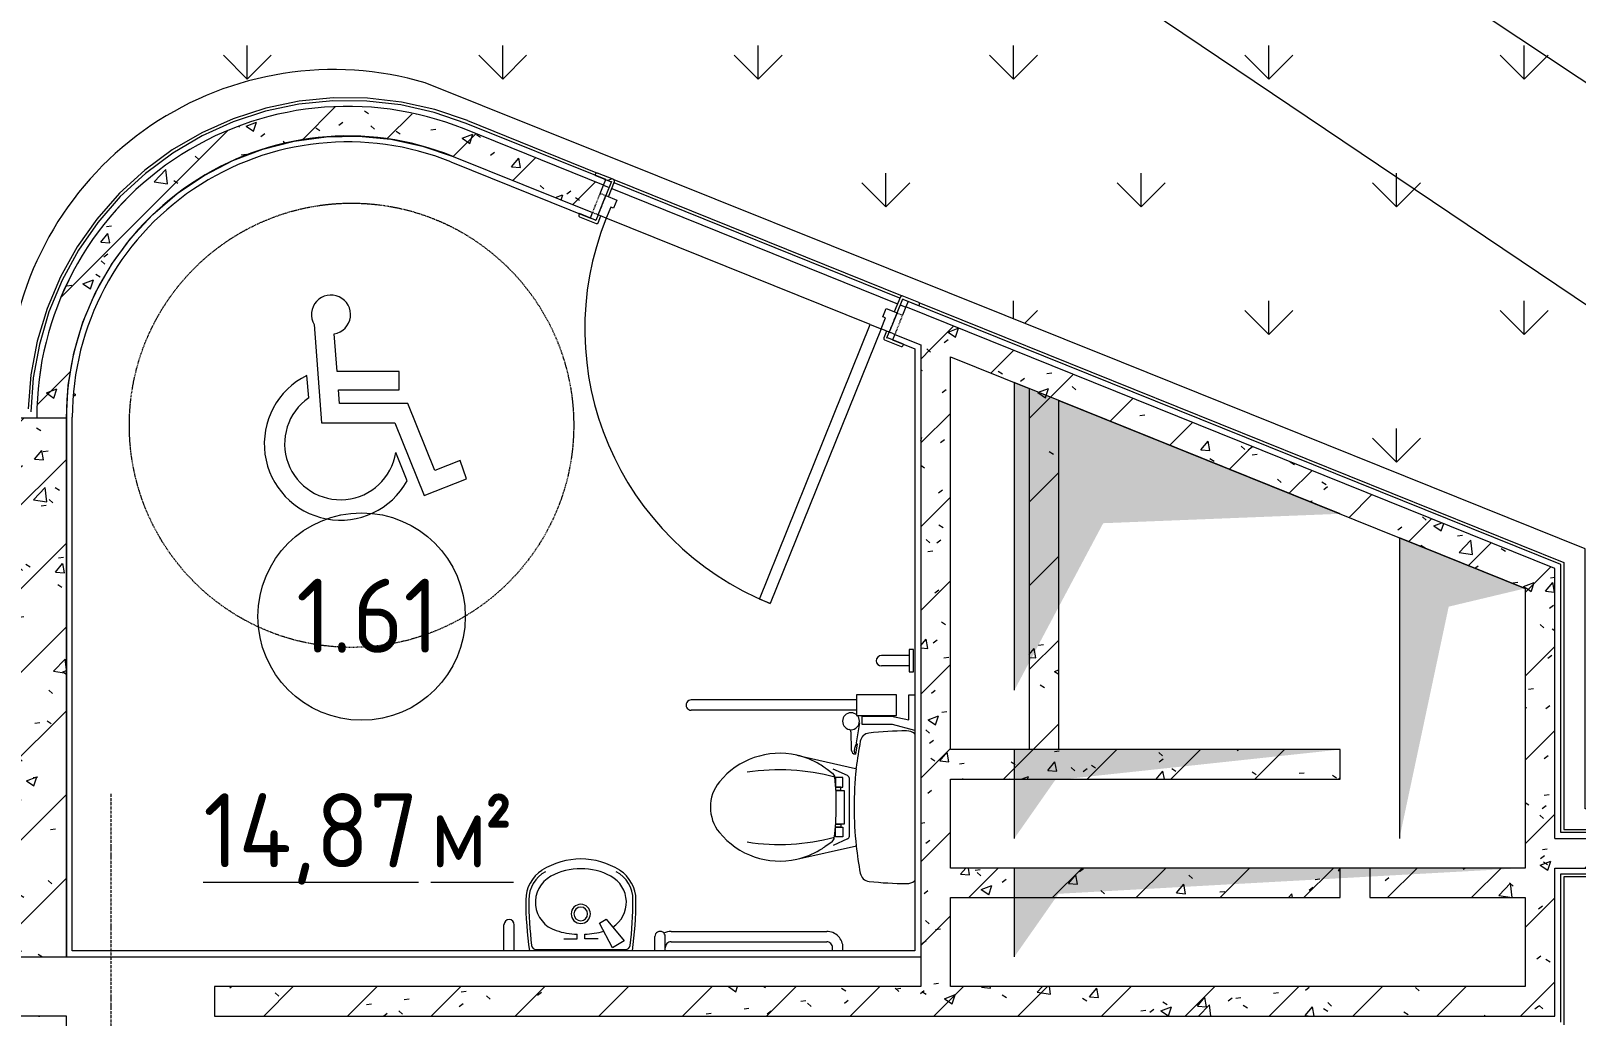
# Model space of a CAD drawing. Header units: millimetres. Extents: x -584918 to 2941280, y 3000189 to 4229862.
# Drawn here: x 197612 to 202829, y 3658131 to 3661457 of the extents above; entities that cross this region are included whole.
import ezdxf

# ---------------------------------------------------------------- set-up
doc = ezdxf.new("R2010")
doc.units = ezdxf.units.MM
for name, pattern in [('ASVP_Невидимые', [5, 3, -2]), ('ASVP_Осевая', [14, 10, -2, 0, -2]), ('ASVP_Штриховая_ш3 п1_5', [4.5, 3, -1.5])]:
    doc.linetypes.add(name, pattern=pattern)
for name, color, linetype, lineweight in [('Генплан', 7, 'Continuous', 0), ('Двери', 7, 'Continuous', 0), ('Линии', 7, 'Continuous', 0), ('Марки помещений', 7, 'Continuous', 0), ('Обобщенные модели', 7, 'Continuous', 0), ('Перекрытие', 7, 'Continuous', 0), ('Сантехника', 7, 'Continuous', 0), ('Стены внутренние', 7, 'Continuous', 0), ('Стены несущие', 7, 'Continuous', 0), ('Стены отделка', 7, 'Continuous', 0), ('Узлы', 7, 'Continuous', 0), ('экспертиза ДУ', 1, 'Continuous', 0), ('экспертиза условные обозначения', 1, 'Continuous', 0)]:
    doc.layers.add(name, color=color, linetype=linetype, lineweight=lineweight)
doc.styles.add('GOST Common_2', font='', dxfattribs={"height": 500})
doc.styles.add('GOST Common_3', font='', dxfattribs={"width": 0.9, "height": 500})
doc.styles.get('GOST Common_2').set_extended_font_data('GOST Common')
doc.styles.get('GOST Common_3').set_extended_font_data('GOST Common')
pattern_1 = [(45, (192051.36, 3643581.32), (-141.4214, 141.4214), [])]
pattern_2 = [(50, (192051.36, 3643581.32), (364.368, -31.8783), [38.1, -419.1]), (355, (192051.36, 3643581.3), (-70.486, 382.113), [30.48, -335.28]), (100.451, (192081.73, 3643578.66), (293.885, 350.2334), [32.38, -356.18]), (46.184, (192051.36, 3643682.9), (542.1585, -84.086), [57.15, -628.65]), (96.636, (192096.54, 3643675.9), (474.805, 494.855), [48.57, -534.27]), (351.184, (192051.36, 3643682.9), (474.81, 494.85), [45.72, -502.92]), (21, (192102.16, 3643657.52), (303.2285, -204.5305), [38.1, -419.1]), (326, (192102.16, 3643657.5), (123.604, 368.376), [30.48, -335.28]), (71.451, (192127.43, 3643640.47), (426.834, 163.843), [32.38, -356.18]), (37.5, (192051.36, 3643581.32), (6.17665, 169.11015), [16.764, -314.452, 16.764, -323.596, -336.55]), (37.5, (192051.36, 3643581.32), (6.17665, 169.11015), [-671.576, 16.764, -319.786]), (7.5, (192051.36, 3643581.32), (133.6389, 200.3615), [16.764, -177.292, 16.764, -306.832, -128.27]), (7.5, (192051.36, 3643581.32), (133.6389, 200.3615), [-517.652, 16.764, -111.506]), (327.5, (191938.08, 3643581.32), (271.1818, -11.4584), [16.764, -110.236, 16.764, -379.476, -525.78]), (327.5, (191938.08, 3643581.32), (271.1818, -11.4584), [-523.24, 16.764, -509.016]), (317.5, (191887.28, 3643581.32), (296.2585, 50.8528), [16.764, -148.336, 16.764, -246.38, -373.38]), (317.5, (191887.28, 3643581.32), (296.2585, 50.8528), [-428.244, 16.764, -356.616])]

# ---------------------------------------------------------------- blocks, each defined once
blk = doc.blocks.new('ASVP_ДверьДеревянная_1 полотно - Санузел 1000х2000h_полотно_ Г Пр _950 в свету_-7523500-АР Этаж 01')
at = {"layer": 'Двери', "lineweight": 18}
for p, q in [((-500, 1050), (-460, 1050)), ((-500, 50), (-500, 1050)), ((-460, 1050), (-460, 50)), ((-530, 50), (-500, 50)), ((-530, -20), (-530, 50)), ((-460, 50), (-500, 50)), ((-500, 50), (-500, 10)), ((-500, 10), (-490, 10)), ((-490, 10), (-490, -20)), ((490, 10), (500, 10)), ((490, -20), (490, 10)), ((500, 50), (530, 50)), ((500, 10), (500, 50)), ((530, 50), (530, -20)), ((-490, -20), (-530, -20)), ((530, -20), (490, -20))]:
    blk.add_line(p, q, dxfattribs=at)
at = {"layer": 'Двери', "linetype": 'ASVP_Невидимые', "lineweight": 18}
for p, q in [((-550, 50), (-530, 50)), ((-550, -20), (-550, 50)), ((-530, 50), (-530, -20)), ((530, 50), (550, 50)), ((530, -20), (530, 50)), ((550, 50), (550, -20)), ((-530, -20), (-550, -20)), ((550, -20), (530, -20))]:
    blk.add_line(p, q, dxfattribs=at)
at = {"layer": 'Двери'}
blk.add_arc((-500, 50), 1000, 0, 90, dxfattribs=at)
blk = doc.blocks.new('ASVP_НАЛИЧНИК МДФ_Двери - Наличник дверной МДФ-V78-АР Этаж 01')
at = {"layer": 'Обобщенные модели'}
h = blk.add_hatch(dxfattribs=at)
h.set_pattern_fill('FP_34', color=256, style=0, pattern_type=2)
h.set_pattern_definition([(58.819, (1015.47, 18469.885), (-847.5705, -1239.66265), [208.25, -1874.25]), (48.514, (736.98, 18492.37), (230.6314, 541.9913), [465.661, -465.661]), (40.384, (659.14, 18685.53), (616.941, 697.6711), [263.418, -1053.671])])
h.paths.add_polyline_path([(-530, 50), (-531, 0), (-590, 0), (-590, -5), (-588.5, -8.5), (-585, -10), (-525, -10), (-521.5, -8.5), (-520, -5), (-520, 50), (-521.8, 50)])
h.paths.add_polyline_path([(520, 50), (520, -5), (521.5, -8.5), (525, -10), (585, -10), (588.5, -8.5), (590, -5), (590, 0), (530, 0), (530, 50)])
for p, q in [((-531, 0), (-590, 0)), ((-590, 0), (-590, -5)), ((-531, -1), (-531, 0)), ((-530, 50), (-530, -1)), ((-520, -5), (-520, 50)), ((520, 50), (520, -5)), ((530, -1), (530, 50)), ((590, 0), (531, 0)), ((531, 0), (531, -1)), ((590, -5), (590, 0)), ((-585, -10), (-525, -10)), ((-530, -1), (-531, -1)), ((525, -10), (585, -10)), ((531, -1), (530, -1))]:
    blk.add_line(p, q, dxfattribs=at)
for centre, start, end in [((-585, -5), 180, 270), ((-525, -5), 270, 360), ((525, -5), 180, 270), ((585, -5), 270, 360)]:
    blk.add_arc(centre, 5, start, end, dxfattribs=at)
blk = doc.blocks.new('ASVP_НАЛИЧНИК МДФ_Двери - Наличник дверной МДФ-V79-АР Этаж 01')
at = {"layer": 'Обобщенные модели'}
h = blk.add_hatch(dxfattribs=at)
h.set_pattern_fill('FP_35', color=256, style=0, pattern_type=2)
h.set_pattern_definition([(238.819, (-1015.47, -18329.885), (847.5705, 1239.66265), [208.25, -1874.25]), (228.514, (-736.98, -18352.37), (-230.6314, -541.9913), [465.661, -465.661]), (220.384, (-659.14, -18545.53), (-616.941, -697.6711), [263.418, -1053.671])])
h.paths.add_polyline_path([(585, -10), (588.5, -8.5), (590, -5), (590, 0), (530, -1), (530, 20), (520, 20), (521, -7.3), (521.5, -8.5), (525, -10), (569.9, -10)])
h.paths.add_polyline_path([(-525, -10), (-521.5, -8.5), (-520, -4.8), (-520, 20), (-530, 20), (-531, 0), (-590, 0), (-590, -5), (-588.5, -8.5), (-585, -10), (-530.2, -10)])
for p, q in [((-530, 20), (-530, -1)), ((-520, -5), (-520, 20)), ((520, 20), (520, -5)), ((530, -1), (530, 20)), ((590, 0), (531, 0)), ((531, 0), (531, -1)), ((590, -5), (590, 0)), ((-531, 0), (-590, 0)), ((-590, 0), (-590, -5)), ((-585, -10), (-525, -10)), ((-531, -1), (-531, 0)), ((-530, -1), (-531, -1)), ((525, -10), (585, -10)), ((531, -1), (530, -1))]:
    blk.add_line(p, q, dxfattribs=at)
for centre, start, end in [((-585, -5), 180, 270), ((-525, -5), 270, 360), ((525, -5), 180, 270), ((585, -5), 270, 360)]:
    blk.add_arc(centre, 5, start, end, dxfattribs=at)
blk = doc.blocks.new('ASVP_2D_Комплект_С_У_МГН - Комплект_С_У_МГН_2D-2500442-АР Этаж 01')
at = {"layer": 'Сантехника'}
for p, q in [((20, 1387), (108.1, 1387)), ((20, 1352), (108.1, 1352)), ((24.6, 1277.8), (24.6, 976.7)), ((60.8, 1185.3), (60.8, 1140.2)), ((60.8, 1140.2), (76.3, 1140.2)), ((60.8, 1114.3), (76.3, 1114.3)), ((60.8, 1069.2), (60.8, 1114.3)), ((30.5, 1020.4), (113.7, 1064.4)), ((113.7, 1064.4), (127.2, 1042.4)), ((53.7, 981.2), (30.5, 1020.4)), ((127.2, 1042.4), (53.7, 981.2)), ((20, 877.5), (68.5, 877.5)), ((20, 842.5), (68.2, 842.5)), ((51, 822.5), (51, 560)), ((86, 822.5), (86, 560)), ((832.5, 197.1), (832.5, 754.5)), ((867.5, 197.1), (867.5, 754.4)), ((51, 560), (51, 297.5)), ((86, 560), (86, 297.5)), ((329.6, 398.6), (374.8, 197.2)), ((681, 398.6), (636.4, 200)), ((20, 277.5), (30.7, 277.5)), ((388.9, 279.5), (371.7, 303.5)), ((398.1, 227.1), (375.9, 275.7)), ((405.1, 268.1), (438.1, 268.1)), ((405.1, 242.4), (405.1, 268.1)), ((438.1, 268.1), (438.1, 242.4)), ((438.1, 250.1), (438.1, 268.1)), ((448.1, 267.3), (448.1, 250.1)), ((448.1, 238.9), (448.1, 267.3)), ((561.7, 266.3), (561.7, 265.9)), ((561.7, 265.9), (561.7, 238.9)), ((562.5, 267.3), (562.5, 250.1)), ((605.5, 268.1), (572.5, 268.1)), ((572.5, 268.1), (572.5, 242.4)), ((572.5, 250.1), (572.5, 268.1)), ((605.5, 242.4), (605.5, 268.1)), ((611.9, 227.2), (634, 275.7)), ((633.8, 295.5), (619.5, 276.3)), ((20, 242.5), (30.5, 242.5)), ((438.1, 242.4), (405.1, 242.4)), ((407.1, 221), (504.9, 221)), ((448.1, 250.1), (438.1, 250.1)), ((561.7, 238.9), (448.1, 238.9)), ((504.9, 221), (602.5, 221)), ((562.5, 250.1), (572.5, 250.1)), ((572.5, 242.4), (605.5, 242.4)), ((760, 215.7), (699.2, 214.6)), ((718.9, 194.6), (684.3, 200.3)), ((790.5, 186.9), (723, 198.1)), ((784.5, 177.9), (812.2, 177.9)), ((784.5, 75.1), (784.5, 177.9)), ((812.2, 177.9), (812.2, 79.1)), ((814.9, 197.1), (814.9, 61.7)), ((885.1, 197.1), (814.9, 197.1)), ((885.1, 61.7), (885.1, 197.1)), ((982.5, 19.3), (982.5, 112.4)), ((1017.5, 19.3), (1017.5, 112.4)), ((764.8, 0), (784.5, 75.1)), ((812.2, 79.1), (800.4, 19.8)), ((814.9, 61.7), (885.1, 61.7)), ((800.4, 19.8), (885.1, 19.8)), ((885.1, 19.8), (885.1, 0)), ((1037.5, 19.3), (962.5, 19.3)), ((962.5, 19.3), (962.5, 4.3)), ((1037.5, 19.3), (962.5, 19.3)), ((962.5, 19.3), (962.5, 4.3)), ((962.5, 4.3), (1037.5, 4.3)), ((962.5, 4.3), (1037.5, 4.3)), ((1037.5, 4.3), (1037.5, 19.3)), ((1037.5, 4.3), (1037.5, 19.3))]:
    blk.add_line(p, q, dxfattribs=at)
for centre, radius, start, end in [((108.6, 1369.5), 17.5, 270, 90), ((192.6, 85), 1228.3, 89.9982, 98.0812), ((192.6, 85), 1228.3, 89.9982, 98.0812), ((192.6, 1195.2), 118, 32.4638, 89.9982), ((192.6, 1195.2), 118, 32.4638, 89.9982), ((40.7, 1277.8), 16, 97.0116, 180), ((192.6, 42.3), 1260.8, 90.0058, 97.0127), ((184.2, 1180.8), 100, 28.5222, 162.5416), ((192.6, 1195.2), 107.9, 28.2098, 90.0805), ((85.8, 1127.2), 244.7, 327.5362, 32.4638), ((85.8, 1127.2), 244.7, 327.5362, 32.4638), ((355, 1127.2), 279, 162.5811, 177.3374), ((85.8, 1127.2), 212, 331.475, 28.5342), ((145.1, 1127.6), 32.5, 90, 270), ((145.1, 1127.6), 23, 90, 270), ((145.1, 1127.6), 32.5, 270, 90), ((145.1, 1127.6), 23, 270, 90), ((355, 1127.2), 279, 182.6643, 196.0292), ((184.2, 1073.7), 100, 212.6643, 331.4973), ((192.6, 1059.3), 107.9, 269.9195, 331.7902), ((192.6, 1059.3), 118, 270.0018, 327.5363), ((192.6, 1059.3), 118, 270.0018, 327.5363), ((192.6, 2169.5), 1228.3, 261.9188, 270.0018), ((40.7, 976.7), 16, 180, 262.8025), ((192.6, 2212.2), 1260.8, 262.9861, 269.9942), ((31, 822.5), 20, 360, 90), ((68.5, 860), 17.5, 268.9935, 90), ((31, 822.5), 55, 360, 26.4715), ((850, 754.5), 17.5, 359.5669, 180), ((505.3, 555), 135, 50.8218, 129.2188), ((585.8, 456.1), 262.5, 129.1712, 192.7296), ((424.8, 456.1), 262.5, 347.2704, 50.8497), ((1079.4, 457), 700, 171.0422, 195.3634), ((-68.2, 457), 700, 344.4664, 8.9532), ((585.8, 456.1), 262.5, 192.7296, 211.0923), ((424.8, 456.1), 262.5, 328.9077, 347.2704), ((746.3, 552.9), 450, 211.0923, 213.6498), ((264.3, 552.9), 450, 326.1682, 328.9077), ((31, 297.5), 55, 269.4323, 360), ((31, 297.5), 20, 269.0585, 360), ((404.8, 291.6), 20, 217.2307, 263.1481), ((514.2, 1190.8), 925.9, 263.066, 275.7041), ((604.2, 289.4), 20, 275.8769, 322.2183), ((745.3, 230.4), 129.1, 146.1185, 149.713), ((407.2, 231), 10, 203.4995, 269.2313), ((602.6, 231), 10, 269.2313, 337.6044), ((701.3, 197.4), 17.3, 97.0964, 170.3821), ((760.7, 222.7), 7.04, 264.5982, 349.4457), ((795.6, 215.4), 28.6, 90, 270), ((795.6, 215.4), 28.6, 270, 90), ((288.6, 150.7), 34, 100.7096, 173.6691), ((505.3, -995), 1200, 96.2414, 100.7096), ((372.2, 199.6), 2, 276.3571, 15.187), ((505.3, -995), 1200, 83.8167, 96.2413), ((638.4, 199.6), 2, 167.3478, 263.6432), ((505.3, -995), 1200, 79.2729, 83.6421), ((694.6, 152.7), 51.5, 63.72, 97.5074), ((722, 195.1), 3.14, 71.6521, 189.7089), ((722.4, 151.1), 33.5, 6.3491, 79.2729), ((1397.8, 27.6), 1150, 173.6691, 179.9999), ((-387.2, 27.6), 1150, 0.0001, 6.3479), ((1000, 112.9), 17.5, 360, 180), ((291.2, 26.9), 43.4, 178.9783, 216.8992), ((258.1, 2), 2, 216.8981, 266.6959), ((752.5, 2), 2, 266.7082, 323.0997), ((719.4, 26.9), 43.4, 323.1008, 1.0217)]:
    blk.add_arc(centre, radius, start, end, dxfattribs=at)
blk = doc.blocks.new('Обозначения для МГН - Зона безорасности 1300х900-2751930-АР Этаж 01')
at = {"layer": 'Генплан'}
for p, q in [((-51.2, 288.2), (-25.9, -44)), ((26.2, 130), (16.5, 256.7)), ((-69.7, 40.4), (-75.4, 116.3)), ((235.2, 130), (26.2, 130)), ((235.2, 68.3), (235.2, 130)), ((34.5, 21.1), (30.9, 68.3)), ((30.9, 68.3), (235.2, 68.3)), ((264.8, 21.1), (34.5, 21.1)), ((356.7, -204.7), (264.8, 21.1)), ((-25.9, -44), (221, -44)), ((221, -44), (320.7, -289.2)), ((262.8, -239.5), (224.1, -144.4)), ((442, -170.6), (356.7, -204.7)), ((463.1, -232.3), (442, -170.6)), ((320.7, -289.2), (463.1, -232.3))]:
    blk.add_line(p, q, dxfattribs=at)
for centre, radius, start, end in [((5.6, 321.9), 66, 279.5296, 210.6777), ((37.7, -114.8), 257.3, 116.094, 331.0081), ((37.7, -114.8), 188.7, 124.6842, 350.9794)]:
    blk.add_arc(centre, radius, start, end, dxfattribs=at)
blk = doc.blocks.new('ASVP_Марка_Помещение_ДваЗначения - Номер Площадь-685795-АР Этаж 01')
at = {"layer": 'Марки помещений'}
blk.add_circle((0, 0), 3.5, dxfattribs=at)

msp = doc.modelspace()

# ---------------------------------------------------------------- hatches: boundary and pattern name
at = {"layer": 'Стены внутренние'}
h = msp.add_hatch(dxfattribs=at)
h.set_pattern_fill('FP_1', color=256, style=0, pattern_type=2)
h.set_pattern_definition(pattern_1)
h.paths.add_polyline_path([(197640.957, 3660150.649), (197732.26, 3660151.57), (197732.812, 3660161.993), (197738.529, 3660261.356), (197757.25, 3660368.865), (197788.176, 3660473.517), (197830.9, 3660573.93), (197884.858, 3660668.784), (197949.338, 3660756.825), (198023.49, 3660836.889), (198106.333, 3660907.921), (198196.776, 3660968.984), (198295.69, 3661020.059), (198403.714, 3661060.185), (198501.361, 3661085.02), (198609.505, 3661099.612), (198609.508, 3661099.613), (198718.613, 3661101.707), (198827.241, 3661091.274), (198933.955, 3661068.454), (199037.347, 3661033.545), (199074.725, 3661126.297), (198957.935, 3661165.096), (198845.584, 3661189.12), (198739.41, 3661200.697), (198626.001, 3661200.776), (198509.082, 3661187.716), (198399.683, 3661163.45), (198292.644, 3661127.275), (198190.918, 3661080.291), (198093.366, 3661021.667), (198002.715, 3660952.812), (197920.037, 3660874.533), (197846.311, 3660787.746), (197782.407, 3660693.468), (197728.869, 3660592.264), (197685.645, 3660482.133), (197656.017, 3660373.658), (197638.164, 3660262.731), (197632.266, 3660150.649), (197638.438, 3660150.649)])
h = msp.add_hatch(dxfattribs=at)
h.set_pattern_fill('FP_2', color=256, style=0, pattern_type=2)
h.set_pattern_definition(pattern_2)
h.paths.add_polyline_path([(197640.957, 3660150.649), (197732.26, 3660151.57), (197732.812, 3660161.993), (197738.529, 3660261.356), (197757.25, 3660368.865), (197788.176, 3660473.517), (197830.9, 3660573.93), (197884.858, 3660668.784), (197949.338, 3660756.825), (198023.49, 3660836.889), (198106.333, 3660907.921), (198196.776, 3660968.984), (198295.69, 3661020.059), (198403.714, 3661060.185), (198501.361, 3661085.02), (198609.505, 3661099.612), (198609.508, 3661099.613), (198718.613, 3661101.707), (198827.241, 3661091.274), (198933.955, 3661068.454), (199037.347, 3661033.545), (199074.725, 3661126.297), (198957.935, 3661165.096), (198845.584, 3661189.12), (198739.41, 3661200.697), (198626.001, 3661200.776), (198509.082, 3661187.716), (198399.683, 3661163.45), (198292.644, 3661127.275), (198190.918, 3661080.291), (198093.366, 3661021.667), (198002.715, 3660952.812), (197920.037, 3660874.533), (197846.311, 3660787.746), (197782.407, 3660693.468), (197728.869, 3660592.264), (197685.645, 3660482.133), (197656.017, 3660373.658), (197638.164, 3660262.731), (197632.266, 3660150.649), (197638.438, 3660150.649)])
h = msp.add_hatch(dxfattribs=at)
h.set_pattern_fill('FP_1', color=256, style=0, pattern_type=2)
h.set_pattern_definition(pattern_1)
h.paths.add_polyline_path([(202757.084, 3659534.547), (202757.084, 3659642.362), (200565.902, 3660524.82), (200528.717, 3660432.546), (202657.084, 3659574.846)])
h.paths.add_polyline_path([(199508.446, 3660843.699), (199545.824, 3660936.451), (199074.388, 3661125.461), (199037.347, 3661033.545), (199460.917, 3660862.853)])
h = msp.add_hatch(dxfattribs=at)
h.set_pattern_fill('FP_2', color=256, style=0, pattern_type=2)
h.set_pattern_definition(pattern_2)
h.paths.add_polyline_path([(202757.084, 3659534.547), (202757.084, 3659642.362), (200565.902, 3660524.82), (200528.717, 3660432.546), (202657.084, 3659574.846)])
h.paths.add_polyline_path([(199508.446, 3660843.699), (199545.824, 3660936.451), (199074.388, 3661125.461), (199037.347, 3661033.545), (199460.917, 3660862.853)])
h = msp.add_hatch(dxfattribs=at)
h.set_pattern_fill('FP_1', color=256, style=0, pattern_type=2)
h.set_pattern_definition(pattern_1)
h.paths.add_polyline_path([(200616.265, 3658230.649), (200716.265, 3658230.649), (200716.265, 3660356.967), (200616.265, 3660397.265), (200616.265, 3658330.649)])
h = msp.add_hatch(dxfattribs=at)
h.set_pattern_fill('FP_2', color=256, style=0, pattern_type=2)
h.set_pattern_definition(pattern_2)
h.paths.add_polyline_path([(200616.265, 3658230.649), (200716.265, 3658230.649), (200716.265, 3660356.967), (200616.265, 3660397.265), (200616.265, 3658330.649)])
h = msp.add_hatch(dxfattribs=at)
h.set_pattern_fill('FP_1', color=256, style=0, pattern_type=2)
h.set_pattern_definition(pattern_1)
h.paths.add_polyline_path([(200982.26, 3659030.649), (201082.26, 3659030.649), (201082.26, 3660209.476), (200982.26, 3660249.775), (200982.26, 3659041.176)])
h = msp.add_hatch(dxfattribs=at)
h.set_pattern_fill('FP_2', color=256, style=0, pattern_type=2)
h.set_pattern_definition(pattern_2)
h.paths.add_polyline_path([(200982.26, 3659030.649), (201082.26, 3659030.649), (201082.26, 3660209.476), (200982.26, 3660249.775), (200982.26, 3659041.176)])
h = msp.add_hatch(dxfattribs=at)
h.set_pattern_fill('FP_1', color=256, style=0, pattern_type=2)
h.set_pattern_definition(pattern_1)
h.paths.add_polyline_path([(197732.26, 3658330.649), (197732.159, 3660150.649), (197532.26, 3660150.649), (197532.26, 3658330.649)])
h = msp.add_hatch(dxfattribs=at)
h.set_pattern_fill('FP_2', color=256, style=0, pattern_type=2)
h.set_pattern_definition(pattern_2)
h.paths.add_polyline_path([(197732.26, 3658330.649), (197732.159, 3660150.649), (197532.26, 3660150.649), (197532.26, 3658330.649)])
h = msp.add_hatch(dxfattribs=at)
h.set_pattern_fill('FP_1', color=256, style=0, pattern_type=2)
h.set_pattern_definition(pattern_1)
h.paths.add_polyline_path([(202757.084, 3658230.649), (202757.084, 3659534.547), (202657.084, 3659574.846), (202657.084, 3658230.649)])
h = msp.add_hatch(dxfattribs=at)
h.set_pattern_fill('FP_2', color=256, style=0, pattern_type=2)
h.set_pattern_definition(pattern_2)
h.paths.add_polyline_path([(202757.084, 3658230.649), (202757.084, 3659534.547), (202657.084, 3659574.846), (202657.084, 3658230.649)])
h = msp.add_hatch(dxfattribs=at)
h.set_pattern_fill('FP_1', color=256, style=0, pattern_type=2)
h.set_pattern_definition(pattern_1)
h.paths.add_polyline_path([(201957.084, 3658930.649), (202032.26, 3658930.649), (202032.26, 3659030.649), (200716.265, 3659030.649), (200716.265, 3658930.649), (201381.927, 3658930.649)])
h = msp.add_hatch(dxfattribs=at)
h.set_pattern_fill('FP_2', color=256, style=0, pattern_type=2)
h.set_pattern_definition(pattern_2)
h.paths.add_polyline_path([(201957.084, 3658930.649), (202032.26, 3658930.649), (202032.26, 3659030.649), (200716.265, 3659030.649), (200716.265, 3658930.649), (201381.927, 3658930.649)])
h = msp.add_hatch(dxfattribs=at)
h.set_pattern_fill('FP_1', color=256, style=0, pattern_type=2)
h.set_pattern_definition(pattern_1)
h.paths.add_polyline_path([(204648.073, 3658630.649), (205000.09, 3658630.649), (204751.941, 3658730.649), (204435.825, 3658730.649), (204435.825, 3658630.649)])
h.paths.add_polyline_path([(203035.825, 3658630.649), (203035.825, 3658730.649), (202757.084, 3658730.649), (202757.084, 3658630.649), (202781.704, 3658630.649)])
h = msp.add_hatch(dxfattribs=at)
h.set_pattern_fill('FP_2', color=256, style=0, pattern_type=2)
h.set_pattern_definition(pattern_2)
h.paths.add_polyline_path([(204648.073, 3658630.649), (205000.09, 3658630.649), (204751.941, 3658730.649), (204435.825, 3658730.649), (204435.825, 3658630.649)])
h.paths.add_polyline_path([(203035.825, 3658630.649), (203035.825, 3658730.649), (202757.084, 3658730.649), (202757.084, 3658630.649), (202781.704, 3658630.649)])
h = msp.add_hatch(dxfattribs=at)
h.set_pattern_fill('FP_1', color=256, style=0, pattern_type=2)
h.set_pattern_definition(pattern_1)
h.paths.add_polyline_path([(201072.301, 3658530.649), (202032.26, 3658530.649), (202032.26, 3658630.649), (200716.265, 3658630.649), (200716.265, 3658530.649), (200932.26, 3658530.649)])
h = msp.add_hatch(dxfattribs=at)
h.set_pattern_fill('FP_2', color=256, style=0, pattern_type=2)
h.set_pattern_definition(pattern_2)
h.paths.add_polyline_path([(201072.301, 3658530.649), (202032.26, 3658530.649), (202032.26, 3658630.649), (200716.265, 3658630.649), (200716.265, 3658530.649), (200932.26, 3658530.649)])
h = msp.add_hatch(dxfattribs=at)
h.set_pattern_fill('FP_1', color=256, style=0, pattern_type=2)
h.set_pattern_definition(pattern_1)
h.paths.add_polyline_path([(202315.112, 3658530.649), (202657.084, 3658530.649), (202657.084, 3658630.649), (202132.26, 3658630.649), (202132.26, 3658530.649)])
h = msp.add_hatch(dxfattribs=at)
h.set_pattern_fill('FP_2', color=256, style=0, pattern_type=2)
h.set_pattern_definition(pattern_2)
h.paths.add_polyline_path([(202315.112, 3658530.649), (202657.084, 3658530.649), (202657.084, 3658630.649), (202132.26, 3658630.649), (202132.26, 3658530.649)])
h = msp.add_hatch(dxfattribs=at)
h.set_pattern_fill('FP_1', color=256, style=0, pattern_type=2)
h.set_pattern_definition(pattern_1)
h.paths.add_polyline_path([(202315.112, 3658130.649), (202757.084, 3658130.649), (202757.084, 3658230.649), (198232.26, 3658230.649), (198232.26, 3658130.649), (201381.927, 3658130.649)])
h = msp.add_hatch(dxfattribs=at)
h.set_pattern_fill('FP_2', color=256, style=0, pattern_type=2)
h.set_pattern_definition(pattern_2)
h.paths.add_polyline_path([(202315.112, 3658130.649), (202757.084, 3658130.649), (202757.084, 3658230.649), (198232.26, 3658230.649), (198232.26, 3658130.649), (201381.927, 3658130.649)])
h = msp.add_hatch(dxfattribs=at)
h.set_pattern_fill('FP_1', color=256, style=0, pattern_type=2)
h.set_pattern_definition(pattern_1)
h.paths.add_polyline_path([(197649.188, 3654130.649), (197732.26, 3654130.649), (197732.26, 3658130.649), (197532.26, 3658130.649), (197532.26, 3654130.649)])
h = msp.add_hatch(dxfattribs=at)
h.set_pattern_fill('FP_2', color=256, style=0, pattern_type=2)
h.set_pattern_definition(pattern_2)
h.paths.add_polyline_path([(197649.188, 3654130.649), (197732.26, 3654130.649), (197732.26, 3658130.649), (197532.26, 3658130.649), (197532.26, 3654130.649)])
at = {"layer": 'Узлы'}
h = msp.add_hatch(color=256, dxfattribs=at)
h.paths.add_polyline_path([(211282.26, 3653330.649), (211392.26, 3653521.175), (211782.26, 3653630.649), (211282.26, 3653630.649), (211282.26, 3653521.175)])
h.paths.add_polyline_path([(211282.26, 3653830.649), (211489.226, 3655799.803), (211782.26, 3655897.536), (211282.26, 3656099.028), (211282.26, 3654741.02)])
h.paths.add_polyline_path([(204982.26, 3657630.649), (205341.722, 3658184.172), (206332.26, 3658093.804), (205000.09, 3658630.649), (204982.26, 3658630.649), (204982.26, 3657632.206)])
h.paths.add_polyline_path([(200932.26, 3658330.649), (201081.39, 3658543.629), (202657.084, 3658630.649), (200932.26, 3658630.649), (200932.26, 3658355.002)])
h.paths.add_polyline_path([(202232.26, 3658730.649), (202398.589, 3659513.167), (202657.084, 3659574.846), (202232.26, 3659746.043), (202232.26, 3658930.649)])
h.paths.add_polyline_path([(200932.26, 3658730.649), (201069.918, 3658927.246), (202032.26, 3659030.649), (200932.26, 3659030.649), (200932.26, 3658927.246)])
h.paths.add_polyline_path([(209978.995, 3659103.958), (211328.072, 3662213.969), (211472.716, 3662275.519), (211287.212, 3662350.275), (209994.058, 3659141.336)])
h.paths.add_polyline_path([(200932.26, 3659230.649), (201232.26, 3659794.867), (202032.26, 3659826.64), (200932.26, 3660269.924), (200932.26, 3659794.867)])
h.paths.add_polyline_path([(212144.129, 3663406.539), (213069.963, 3664332.373), (214523.146, 3664226.77), (212760.86, 3664936.945), (212144.352, 3663407.092)])
h.paths.add_polyline_path([(200837.397, 3664243.382), (201494.403, 3665115.258), (202158.073, 3665112.758), (201323.306, 3665449.157), (200930.841, 3664475.262)])
h.paths.add_polyline_path([(193043.469, 3666306.073), (191466.687, 3666941.493), (191335.866, 3666616.861), (191561.032, 3666746.861), (192983.265, 3666323.974)])
h.paths.add_polyline_path([(200451.992, 3671072.413), (200753.289, 3671573.856), (200893.463, 3671606.082), (200698.684, 3671684.575), (200467.055, 3671109.791)])
h.paths.add_polyline_path([(186652.587, 3672385.475), (187693.963, 3673228.765), (189792.308, 3672953.061), (187288.007, 3673962.257), (186657.833, 3672398.493)])
h.paths.add_polyline_path([(186003.324, 3672647.119), (186736.081, 3673969.046), (187102.503, 3674037.013), (186638.744, 3674223.901), (186033.449, 3672721.874)])
h.paths.add_polyline_path([(197814.654, 3673062.426), (198223.246, 3673864.331), (198373.934, 3673915.189), (198188.43, 3673989.944), (197870.721, 3673201.553)])
h.paths.add_polyline_path([(201743.458, 3677193.346), (199795.668, 3677978.276), (199496.647, 3677236.261), (200013.452, 3677611.741), (201499.811, 3677252.271)])
at = {"layer": 'экспертиза условные обозначения'}
h = msp.add_hatch(dxfattribs=at)
h.set_pattern_fill('GRASS', color=3, scale=24)
h.set_pattern_definition([(90, (151357.9, 3544478.35), (-431.0523, 431.0523), [114.3, -747.8046]), (45, (151357.9, 3544478.35), (-431.0523, 431.0523), [114.3, -495.3]), (135, (151357.9, 3544478.35), (-431.0523, -431.0523), [114.3, -495.3])])
edge = h.paths.add_edge_path()
edge.add_line((191275.023, 3666425.751), (199307.782, 3663189.515))
edge.add_line((199307.782, 3663189.515), (201023.692, 3662498.029))
edge.add_line((201023.692, 3662498.029), (214294.534, 3657150.078))
edge.add_line((214294.534, 3657150.078), (213584.359, 3655387.792))
edge.add_line((213584.359, 3655387.792), (213584.359, 3653330.649))
edge.add_line((213584.359, 3653330.649), (212084.359, 3653330.649))
edge.add_line((212084.359, 3653330.649), (212084.359, 3655992.269))
edge.add_line((212084.359, 3655992.269), (207884.359, 3657684.807))
edge.add_line((207884.359, 3657684.807), (207884.359, 3657630.649))
edge.add_line((207884.359, 3657630.649), (206534.359, 3657630.649))
edge.add_line((206534.359, 3657630.649), (206534.359, 3658228.836))
edge.add_line((206534.359, 3658228.836), (205040.972, 3658830.649))
edge.add_line((205040.972, 3658830.649), (202859.184, 3658830.649))
edge.add_line((202859.184, 3658830.649), (202859.184, 3659708.335))
edge.add_line((202859.184, 3659708.335), (201294.061, 3660338.598))
edge.add_line((201294.061, 3660338.598), (198943.875, 3661282.016))
edge.add_arc((198634.359, 3660226.459), 1100, 73.65753, 174.564886)
edge.add_line((197539.305, 3660330.649), (194784.359, 3660330.649))
edge.add_line((194784.359, 3660330.649), (194784.359, 3662963.911))
edge.add_line((194784.359, 3662963.911), (190564.848, 3664663.465))
edge.add_line((190564.848, 3664663.465), (191275.023, 3666425.751))
h = msp.add_hatch(dxfattribs=at)
h.set_pattern_fill('GRASS', color=6, scale=24)
h.set_pattern_definition([(90, (191652.37, 3539730.8), (-431.0523, 431.0523), [114.3, -747.8046]), (45, (191652.37, 3539730.8), (-431.0523, 431.0523), [114.3, -495.3]), (135, (191652.37, 3539730.8), (-431.0523, -431.0523), [114.3, -495.3])])
h.paths.add_polyline_path([(202987.924, 3658630.649), (202987.924, 3658830.649), (204487.924, 3658830.649), (204487.924, 3658630.649), (204784.359, 3658630.649), (204784.359, 3656080.649), (205684.359, 3656080.649), (205684.359, 3654730.649), (204784.359, 3654730.649), (204784.359, 3653730.649), (201434.359, 3653730.649), (201434.359, 3658130.649), (202859.184, 3658130.649), (202859.184, 3658630.649)])

# ---------------------------------------------------------------- linework, layer by layer
at = {"layer": 'Линии'}
for p, q in [((202032.26, 3659826.64), (200932.26, 3660269.924)), ((200932.26, 3660269.924), (200932.26, 3659230.649)), ((202657.084, 3659574.846), (202232.26, 3659746.043)), ((202232.26, 3659746.043), (202232.26, 3658730.649)), ((202032.26, 3659030.649), (200932.26, 3659030.649)), ((200932.26, 3659030.649), (200932.26, 3658730.649)), ((202657.084, 3658630.649), (200932.26, 3658630.649)), ((200932.26, 3658630.649), (200932.26, 3658330.649))]:
    msp.add_line(p, q, dxfattribs=at)
at = {"layer": 'Линии', "linetype": 'ASVP_Осевая'}
msp.add_line((197882.26, 3658880.649), (197882.26, 3651880.649), dxfattribs=at)
at = {"layer": 'Линии', "linetype": 'ASVP_Штриховая_ш3 п1_5'}
msp.add_circle((198694.809, 3660125.628), 750, dxfattribs=at)
at = {"layer": 'Перекрытие'}
for p, q in [((199545.542, 3660935.751), (199564.094, 3660928.28)), ((199573.37, 3660924.544), (200538.074, 3660536.027)), ((200445.24, 3660466.185), (199554.822, 3660825.011)), ((200547.35, 3660532.291), (200565.902, 3660524.82))]:
    msp.add_line(p, q, dxfattribs=at)
at = {"layer": 'Стены внутренние'}
for p, q in [((199085.938, 3661154.123), (199524.574, 3660977.359)), ((199580.225, 3660954.933), (200554.12, 3660562.467)), ((200545.745, 3660555.061), (199581.125, 3660943.788)), ((200609.771, 3660540.041), (202787.084, 3659662.616)), ((197756.52, 3660226.459), (197762.26, 3660226.459)), ((197762.267, 3660230.104), (197756.731, 3660230.128)), ((202787.084, 3659662.616), (202787.084, 3658760.649)), ((202787.084, 3658760.649), (202995.825, 3658760.649)), ((202787.084, 3658600.649), (202787.084, 3658100.649)), ((202995.825, 3658600.649), (202787.084, 3658600.649))]:
    msp.add_line(p, q, dxfattribs=at)
at = {"layer": 'Стены внутренние', "flags": 128}
msp.add_lwpolyline([(199085.938, 3661154.123), (198976.55, 3661191.533), (198863.79, 3661217.037), (198748.95, 3661230.341), (198633.346, 3661231.294), (198518.302, 3661219.884), (198405.137, 3661196.243), (198295.148, 3661160.641), (198189.594, 3661113.485), (198089.685, 3661055.317), (197996.567, 3660986.803), (197911.305, 3660908.728), (197834.878, 3660821.987), (197768.16, 3660727.573), (197711.916, 3660626.569), (197666.792, 3660520.131), (197633.303, 3660409.48), (197611.833, 3660295.883), (197602.633, 3660180.683)], dxfattribs=at)
at = {"layer": 'Стены внутренние'}
msp.add_arc((198632.26, 3660226.459), 870, 179.759914, 180, dxfattribs=at)
at = {"layer": 'Стены несущие'}
for p, q in [((199545.824, 3660936.451), (199074.725, 3661126.297)), ((199037.347, 3661033.545), (199508.446, 3660843.699)), ((199534.611, 3660908.626), (199545.824, 3660936.451)), ((200566.095, 3660525.297), (200554.881, 3660497.472)), ((202757.084, 3659642.362), (200566.095, 3660525.297)), ((200528.717, 3660432.546), (200616.265, 3660397.265)), ((200616.265, 3660397.265), (200616.265, 3658230.649)), ((200716.265, 3660356.967), (200982.26, 3660249.775)), ((200716.265, 3659030.649), (200716.265, 3660356.967)), ((200982.26, 3660249.775), (200982.26, 3659030.649)), ((201082.26, 3660209.476), (202657.084, 3659574.846)), ((201082.26, 3659030.649), (201082.26, 3660209.476)), ((197082.26, 3660150.649), (197732.26, 3660150.649)), ((197632.261, 3660150.562), (197732.261, 3660150.737)), ((197732.26, 3658330.649), (197732.26, 3660150.649)), ((202757.084, 3658730.649), (202757.084, 3659642.362)), ((202657.084, 3659574.846), (202657.084, 3658630.649)), ((200982.26, 3659030.649), (200716.265, 3659030.649)), ((202032.26, 3659030.649), (201082.26, 3659030.649)), ((202032.26, 3658930.649), (202032.26, 3659030.649)), ((200716.265, 3658930.649), (202032.26, 3658930.649)), ((200716.265, 3658630.649), (200716.265, 3658930.649)), ((202757.084, 3658730.649), (203035.825, 3658730.649)), ((202032.26, 3658630.649), (200716.265, 3658630.649)), ((202032.26, 3658530.649), (202032.26, 3658630.649)), ((202657.084, 3658630.649), (202132.26, 3658630.649)), ((202132.26, 3658630.649), (202132.26, 3658530.649)), ((202757.084, 3658130.649), (202757.084, 3658630.649)), ((202757.084, 3658630.649), (203035.825, 3658630.649)), ((200716.265, 3658530.649), (202032.26, 3658530.649)), ((200716.265, 3658230.649), (200716.265, 3658530.649)), ((202132.26, 3658530.649), (202657.084, 3658530.649)), ((202657.084, 3658530.649), (202657.084, 3658230.649)), ((197532.26, 3658330.649), (197732.26, 3658330.649)), ((200616.265, 3658230.649), (198232.26, 3658230.649)), ((198232.26, 3658230.649), (198232.26, 3658130.649)), ((202657.084, 3658230.649), (200716.265, 3658230.649)), ((197732.26, 3658130.649), (197532.26, 3658130.649)), ((197732.26, 3656030.649), (197732.26, 3658130.649)), ((198232.26, 3658130.649), (202757.084, 3658130.649))]:
    msp.add_line(p, q, dxfattribs=at)
at = {"layer": 'Стены несущие', "flags": 128}
for points in [[(197732.26, 3660152.41), (197738.529, 3660261.356), (197757.25, 3660368.865), (197788.176, 3660473.517), (197830.901, 3660573.932), (197884.859, 3660668.786), (197949.339, 3660756.825), (198023.49, 3660836.889), (198106.333, 3660907.921), (198196.776, 3660968.984), (198293.625, 3661019.272), (198395.602, 3661058.122), (198501.361, 3661085.02), (198609.508, 3661099.613), (198718.614, 3661101.707), (198827.241, 3661091.274), (198933.955, 3661068.454), (199037.347, 3661033.545)], [(197732.261, 3660150.737), (197732.26, 3660151.571), (197732.26, 3660152.41)]]:
    msp.add_lwpolyline(points, dxfattribs=at)
at = {"layer": 'Стены несущие'}
for radius, end in [(1050, 180.100452), (950, 180)]:
    msp.add_arc((198682.26, 3660152.402), radius, 68.051301, end, dxfattribs=at)
at = {"layer": 'Стены отделка'}
for p, q in [((199553.3, 3660955.002), (199082.2, 3661144.848)), ((199029.872, 3661014.995), (199500.971, 3660825.149)), ((199545.824, 3660936.451), (199553.3, 3660955.002)), ((199500.971, 3660825.149), (199508.446, 3660843.699)), ((200573.57, 3660543.848), (200566.095, 3660525.297)), ((202777.084, 3659655.865), (200573.57, 3660543.848)), ((200528.717, 3660432.546), (200521.242, 3660413.995)), ((200521.242, 3660413.995), (200596.265, 3660383.762)), ((200596.265, 3660383.762), (200596.265, 3658350.649)), ((197732.26, 3660152.402), (197732.26, 3658330.649)), ((197752.26, 3658350.649), (197752.26, 3660152.402)), ((202777.084, 3658750.649), (202777.084, 3659655.865)), ((203035.825, 3658750.649), (202777.084, 3658750.649)), ((202777.084, 3658610.649), (203035.825, 3658610.649)), ((202777.084, 3658110.649), (202777.084, 3658610.649)), ((197732.26, 3658330.649), (198382.26, 3658330.649)), ((198382.26, 3658350.649), (197752.26, 3658350.649)), ((199082.26, 3658350.649), (198382.26, 3658350.649)), ((198382.26, 3658330.649), (199082.26, 3658330.649)), ((200596.265, 3658350.649), (199082.26, 3658350.649)), ((199082.26, 3658330.649), (200616.265, 3658330.649)), ((202757.084, 3658130.649), (202757.084, 3658130.649))]:
    msp.add_line(p, q, dxfattribs=at)
at = {"layer": 'Стены отделка', "flags": 128}
msp.add_lwpolyline([(199082.2, 3661144.848), (198973.304, 3661182.059), (198861.041, 3661207.361), (198746.711, 3661220.46), (198631.635, 3661221.204), (198517.144, 3661209.586), (198404.564, 3661185.739), (198295.195, 3661149.94), (198190.304, 3661102.602), (198091.104, 3661044.274), (197998.741, 3660975.629), (197914.284, 3660897.462), (197838.711, 3660810.677), (197772.895, 3660716.278), (197717.597, 3660615.356), (197673.458, 3660509.08), (197640.987, 3660398.678), (197620.561, 3660285.428), (197612.42, 3660170.708)], dxfattribs=at)
at = {"layer": 'Стены отделка'}
for radius, end in [(1050, 180.095669), (930, 180)]:
    msp.add_arc((198682.26, 3660152.402), radius, 68.051301, end, dxfattribs=at)
at = {"layer": 'экспертиза ДУ'}
for points in [[(123417.279, 3714058.128), (203228.719, 3660286.242)], [(204276.326, 3660342.549), (123417.279, 3714058.128)]]:
    msp.add_lwpolyline(points, dxfattribs=at)
at = {"layer": 'экспертиза условные обозначения', "color": 3}
msp.add_lwpolyline([(191275.023, 3666425.751), (199307.782, 3663189.515), (201023.692, 3662498.029), (214294.534, 3657150.078), (213584.359, 3655387.792), (213584.359, 3653330.649), (212084.359, 3653330.649), (212084.359, 3655992.269), (207884.359, 3657684.807), (207884.359, 3657630.649), (206534.359, 3657630.649), (206534.359, 3658228.836), (205040.972, 3658830.649), (202859.184, 3658830.649), (202859.184, 3659708.335), (201294.061, 3660338.598), (198943.875, 3661282.016, 0.47113656), (197539.305, 3660330.649), (194784.359, 3660330.649), (194784.359, 3662963.911), (190564.848, 3664663.465), (191275.023, 3666425.751)], format="xyb", dxfattribs=at)

# ---------------------------------------------------------------- block references
at = {"layer": 'Генплан'}
msp.add_blockref('Обозначения для МГН - Зона безорасности 1300х900-2751930-АР Этаж 01', (198619.845, 3660177.489), dxfattribs=at)
at = {"layer": 'Двери', "rotation": 158.0513009164572}
msp.add_blockref('ASVP_ДверьДеревянная_1 полотно - Санузел 1000х2000h_полотно_ Г Пр _950 в свету_-7523500-АР Этаж 01', (200037.271, 3660684.498), dxfattribs=at)
at = {"layer": 'Марки помещений', "xscale": 99.99999999999993, "yscale": 99.99999999999993, "zscale": 99.99999999999993}
msp.add_blockref('ASVP_Марка_Помещение_ДваЗначения - Номер Площадь-685795-АР Этаж 01', (198728.743, 3659479.739), dxfattribs=at)
at = {"layer": 'Обобщенные модели'}
for name, p, rotation in [('ASVP_НАЛИЧНИК МДФ_Двери - Наличник дверной МДФ-V78-АР Этаж 01', (200063.435, 3660749.425), 158.0513009164572), ('ASVP_НАЛИЧНИК МДФ_Двери - Наличник дверной МДФ-V79-АР Этаж 01', (200011.106, 3660619.572), 338.051300916457)]:
    msp.add_blockref(name, p, dxfattribs=dict(at, rotation=rotation))
at = {"layer": 'Сантехника', "rotation": 89.99999999999959}
msp.add_blockref('ASVP_2D_Комплект_С_У_МГН - Комплект_С_У_МГН_2D-2500442-АР Этаж 01', (200596.265, 3658330.649), dxfattribs=at)

# ---------------------------------------------------------------- texts
at = {"layer": 'Марки помещений', "char_height": 250, "attachment_point": 1}
for s, insert, width, style in [('1.61', (198507.786, 3659607.465), 548.35425, 'GOST Common_2'), ('\\L14,87 ', (198194.15, 3658882.934), 930.75919, 'GOST Common_2'), ('\\L\\fGOST Common|b0|i0|c238|p34|;\\W.9;\\L²', (199140.696, 3658882.934), 165.94931, 'GOST Common_3'), ('\\L\\fGOST Common|b0|i0|c204|p34|;\\W.9;\\Lм', (198962.103, 3658882.934), 216.45562, 'GOST Common_2')]:
    msp.add_mtext(s, dxfattribs=dict(at, insert=insert, width=width, style=style))

doc.saveas('drawing.dxf')
